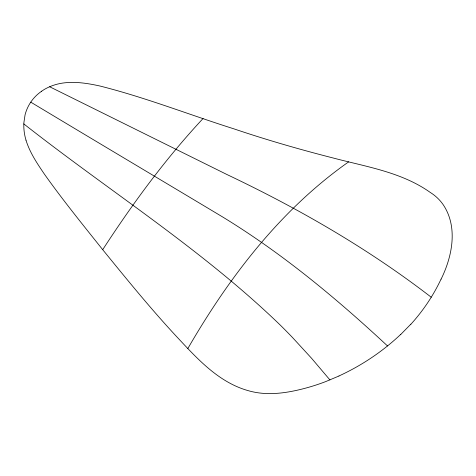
<?xml version="1.0" encoding="UTF-8"?>
<svg xmlns="http://www.w3.org/2000/svg" width="476" height="476" viewBox="0 0 476 476"><rect width="100%" height="100%" fill="white"/><g stroke="black" fill="none" stroke-linecap="round" stroke-linejoin="round"><path stroke-width="0.71" d="M441.115 279.115C452.39 256.296 458.293 226.457 442.799 204.127A53.723 47.088 -20.7 0 0 430.185 192.381C401.744 172.181 366.455 166.796 333.474 158.074C299.904 149.518 266.59 139.908 233.77 128.806C189.121 114.662 145.341 97.425 99.859 85.995C88.298 83.449 76.368 81.503 64.51 82.836A54.853 50.194 29.6 0 0 44.304 89.452L41.62 91.208M187.841 348.527C229.158 277.08 280.572 209.761 348.652 161.864M102.697 249.68C132.727 203.46 165.464 158.823 203.091 118.482M410.847 324.18L400.84 334.366M338.96 376.022L325.489 381.675A189.876 172.639 -4.4 0 1 297 390.26C283.351 393.289 269.113 394.896 255.249 392.319A65.022 55.531 -4.3 0 1 247.782 390.534C217.722 381.93 196.314 357.631 175.686 335.61C149.999 307.901 126.194 278.525 102.346 249.24C82.699 224.553 62.778 200.039 44.518 174.299C37.235 163.607 29.839 152.647 25.984 140.17M49.671 86.763L226.921 174.513C298.809 208.655 368.15 248.555 431.238 297.232M30.767 102.144C94.647 140.575 158.728 178.661 222.673 216.985C282.387 253.452 336.419 298.387 387.541 345.963M23.83 123.927C109.129 191.001 201.889 249.323 280.144 324.971A292.401 127.937 53 0 1 292.49 337.502L311.536 358.244L329.928 379.931M400.792 334.33A226.522 209.63 -2.7 0 1 338.936 375.98M441.062 279.103A197.939 181.041 -5.6 0 1 410.913 324.221M41.638 91.231A48.362 44.238 30.6 0 0 25.067 114.841L23.895 122.618A54.448 49.938 30.1 0 0 26.002 140.17"/></g></svg>
